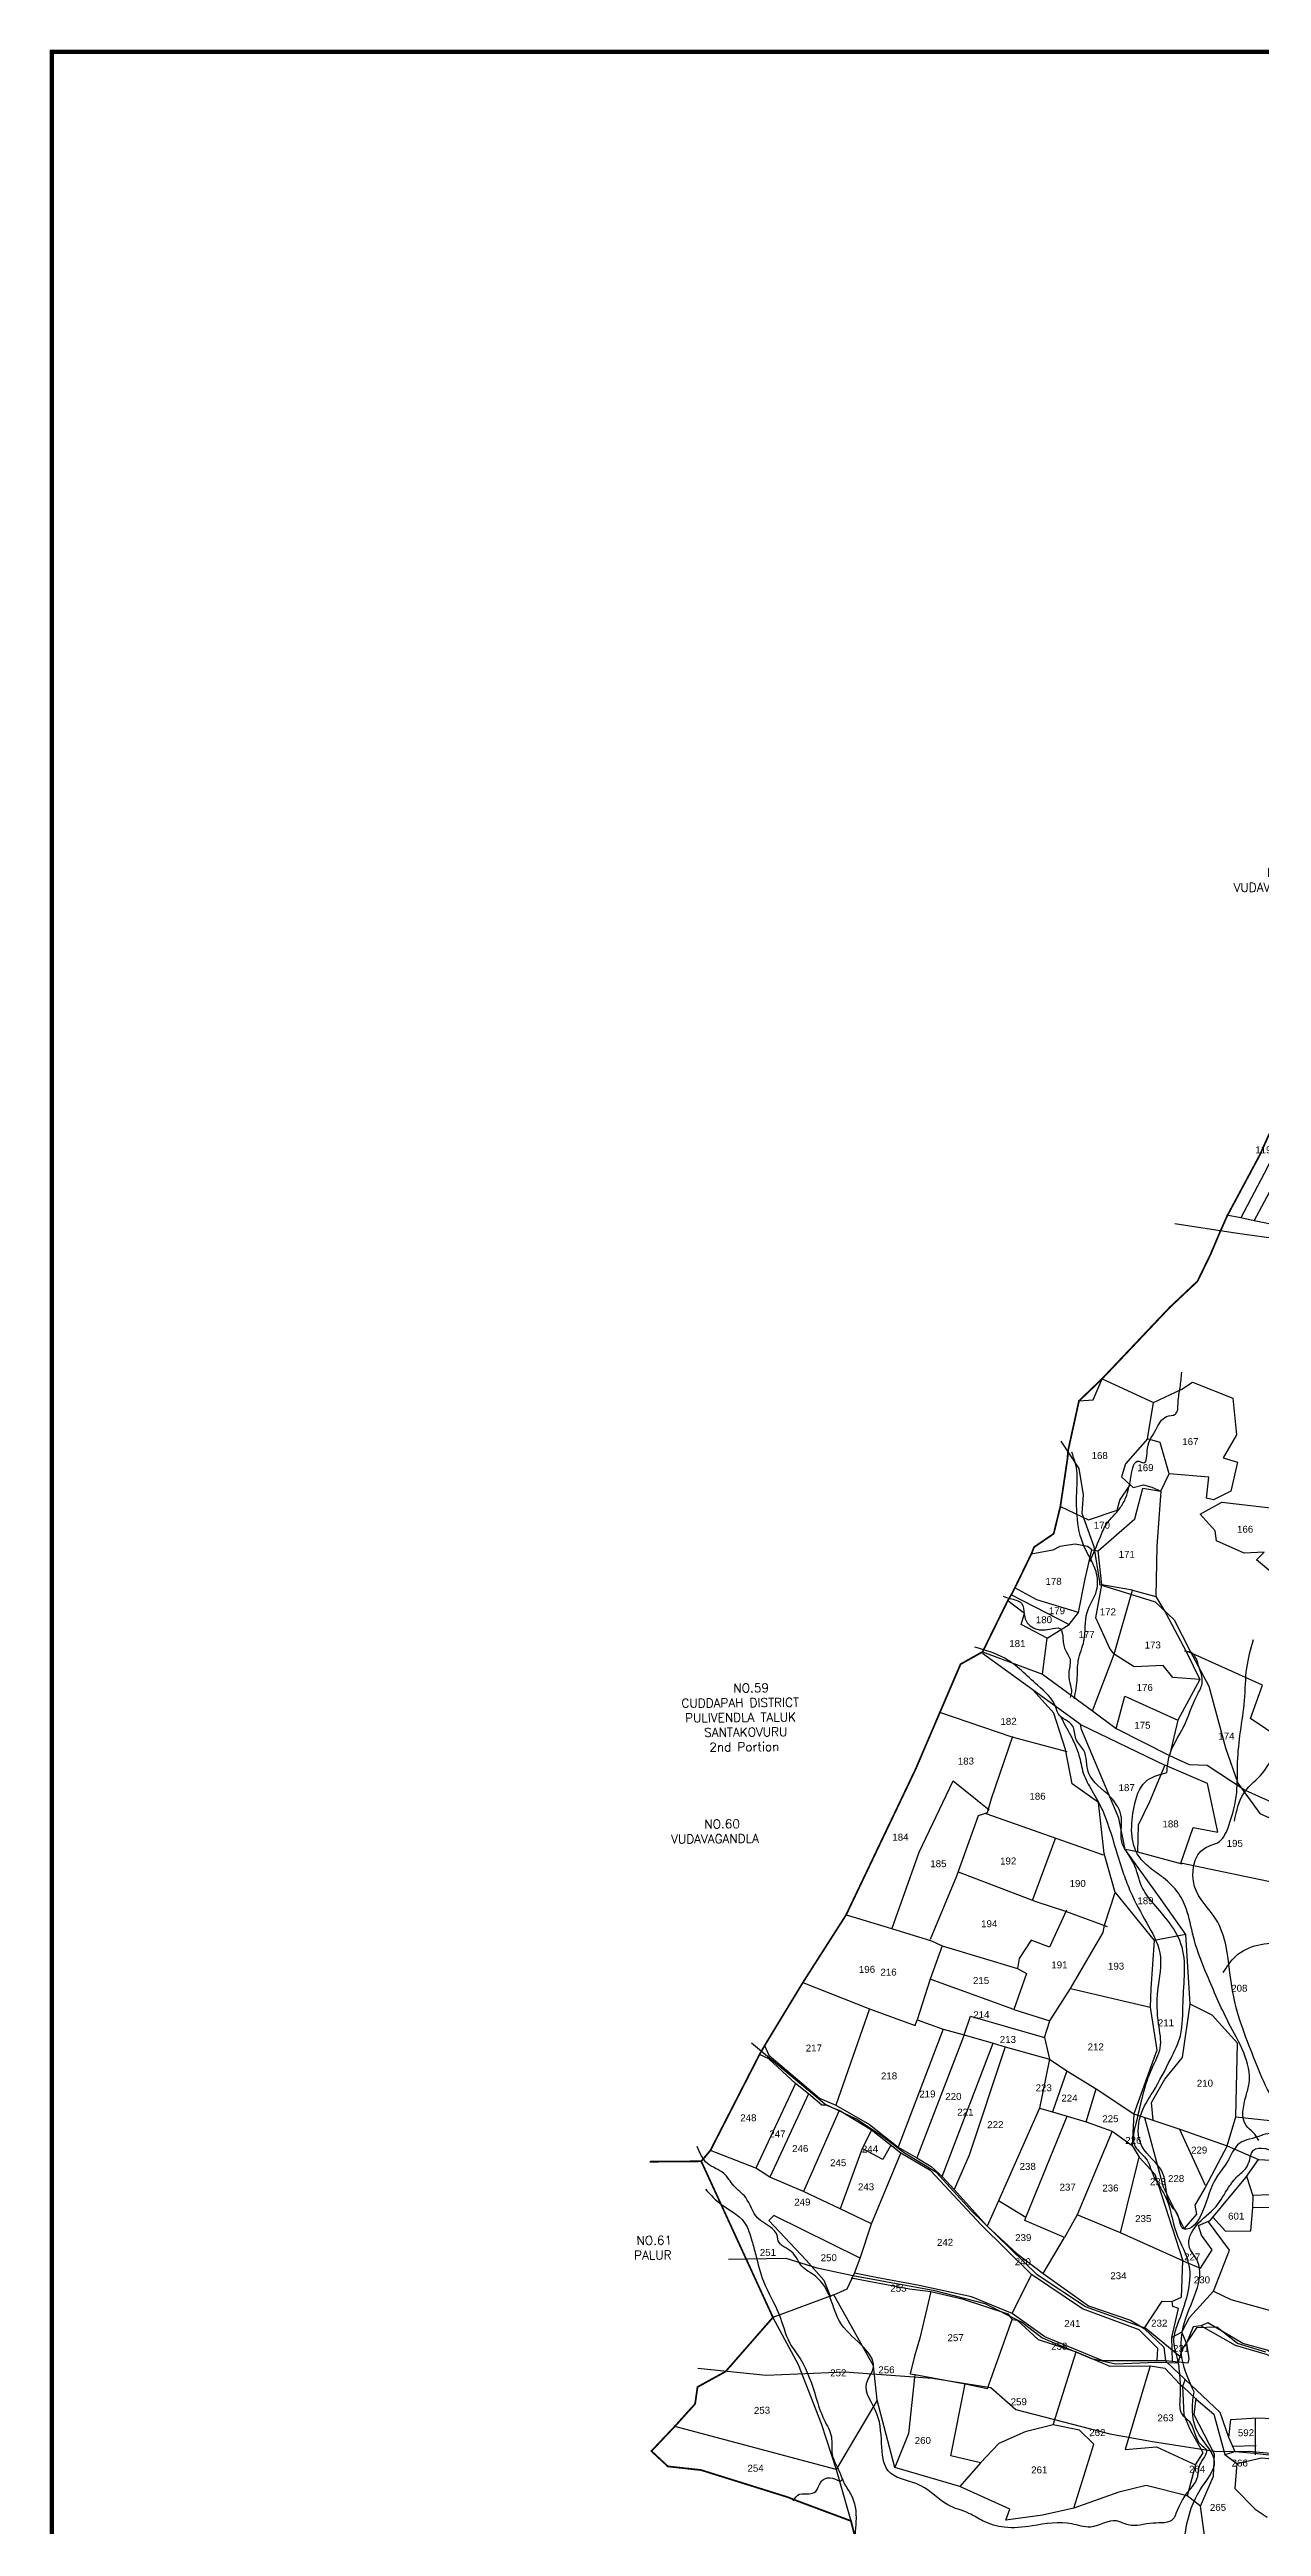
# Model space of a CAD drawing. Header units: inches. Extents: x 210717 to 244682, y 1601130 to 1612908.
# Drawn here: x 210748 to 213538, y 1605974 to 1611675 of the extents above; entities that cross this region are included whole.
import ezdxf
from ezdxf.enums import TextEntityAlignment as Align

# ---------------------------------------------------------------- set-up
doc = ezdxf.new("R2010")
doc.units = ezdxf.units.IN
doc.header["$LTSCALE"] = 15
doc.header["$MEASUREMENT"] = 0
for name, color, linetype in [('PLOT', 7, 'Continuous'), ('PLOT NO', 7, 'Continuous'), ('ROAD', 1, 'Continuous'), ('STREAM', 4, 'Continuous'), ('TEXT', 1, 'Continuous'), ('VILLAGE BOUNADRY', 5, 'Continuous'), ('VILLAGE BOUNDARY', 5, 'Continuous')]:
    doc.layers.add(name, color=color, linetype=linetype)
doc.styles.add('section', font='romant.shx', dxfattribs={"height": 2})
doc.styles.get("Standard").update_dxf_attribs({"font": 'arial.ttf'})

msp = doc.modelspace()

# ---------------------------------------------------------------- linework, layer by layer
at = {"layer": 'PLOT'}
for points in [[(213653.5, 1609300.3), (213543.5, 1609088.3), (213490.5, 1608985.7)], [(213520.5, 1608978.7), (213639.6, 1609201.2), (213674.2, 1609287.7)], [(214643.6, 1607945.7), (214668, 1608030.8), (214712, 1608072.5), (214706.8, 1608111.3), (214655.8, 1608195.4), (214612.1, 1608269.2), (214515.1, 1608341.9), (214554.3, 1608379.9), (214561.2, 1608409.8), (214593.4, 1608433.8), (214457.4, 1608456.6), (214426.8, 1608464.1), (214243.2, 1608594.1), (214056.7, 1608598.6), (213942.5, 1608655.7), (213854.9, 1608788.9), (213817.5, 1608909), (213734.3, 1608943.1), (213676.6, 1608952), (213640.4, 1608958), (213581.1, 1608966.6), (213520.5, 1608978.7), (213490.5, 1608985.7), (213457.5, 1608992.3)], [(213117.6, 1608564.5), (213150, 1608566.7), (213170.9, 1608615.5), (213289.4, 1608561.2), (213354.6, 1608591.3), (213378.6, 1608608), (213471.7, 1608570.8), (213480, 1608486.3), (213449.6, 1608433.4), (213482.4, 1608423.8), (213467.3, 1608356.6), (213427.6, 1608337), (213411.4, 1608340.4), (213416.4, 1608389.3), (213325.4, 1608396.5), (213304.2, 1608468.9), (213275, 1608477.1), (213289.4, 1608561.2)], [(213275, 1608477.1), (213224.8, 1608419.4), (213215.7, 1608390), (213235.3, 1608371.6), (213242.1, 1608364.9), (213265.8, 1608371), (213285.1, 1608366.2), (213306.3, 1608357), (213325.4, 1608396.5)], [(213074.8, 1608321.7), (213139.6, 1608290.9), (213205.5, 1608313.2), (213212, 1608335.7), (213235.3, 1608371.6)], [(213395.6, 1607923.2), (213333.3, 1607928.2), (213311.6, 1607955.8), (213244.3, 1607952.1), (213198.7, 1607981.3), (213188.6, 1607994.8), (213156.6, 1608065.4), (213170.3, 1608141.2), (213162, 1608219.4), (213246.2, 1608293.2), (213264.9, 1608363.3), (213306.3, 1608357)], [(213306.3, 1608357), (213306.3, 1608357), (213297, 1608230.4), (213294.9, 1608114.4), (213317.2, 1608075.8), (213365, 1607986.2), (213395.6, 1607923.2), (213344.8, 1607829.6), (213325.9, 1607748.5)], [(213396.9, 1608303.6), (213446.2, 1608331.4), (213578.1, 1608315.9)], [(213573, 1608159.7), (213525.9, 1608198.4), (213543.7, 1608216.5), (213498, 1608214), (213434.4, 1608242.2), (213431, 1608265.1), (213396.9, 1608303.6)], [(213146.9, 1608221.8), (213137.5, 1608229.5), (213108.9, 1608234.7), (213073.3, 1608229.5), (213057.7, 1608220.9), (213007.6, 1608211.5)], [(213033.4, 1607935.3), (213044.4, 1608018.8), (213095.3, 1608049.7), (213116.2, 1608077.7), (213132.2, 1608155.3), (213146.9, 1608221.8), (213162, 1608219.4)], [(213044.4, 1608018.8), (212984.5, 1608049.5), (212992.4, 1608075.1), (212953.6, 1608104.6)], [(212962, 1608118.5), (213095.3, 1608049.7)], [(213116.2, 1608077.7), (213020.4, 1608106.3), (212969.9, 1608134)], [(213148.5, 1607851.3), (213198.7, 1607981.3), (213240.6, 1608129.1), (213294.9, 1608114.4)], [(213240.6, 1608129.1), (213170.3, 1608141.2)], [(213599.4, 1607624.4), (213608.6, 1607690.9), (213618, 1607762.3), (213512.4, 1607833.5), (213540.3, 1607910.1), (213369.6, 1607986.7), (213360.3, 1607988.8)], [(213038.4, 1607099.6), (213050.3, 1607137.3), (213098.3, 1607212.2), (213173.2, 1607340.8), (213176.7, 1607358.1), (213200.6, 1607433.2), (213175.3, 1607523), (213162.4, 1607639.9), (213102.1, 1607683.5), (213086.8, 1607761.8), (213059.7, 1607845.6), (213011.9, 1607898.8), (212895.7, 1607983.3)], [(212895.8, 1607987), (213033.4, 1607935.3), (213148.5, 1607851.3), (213202.9, 1607810.4), (213325.9, 1607748.5), (213371.4, 1607727.9), (213412.9, 1607726), (213500.1, 1607668.7), (213599.4, 1607624.4), (213709.8, 1607579.3), (214022.6, 1607589.8), (214072.8, 1607577.9), (214120.1, 1607570.3), (214179.5, 1607554.8)], [(213288.4, 1606908.8), (213284.7, 1606949.9), (213315, 1607003.4), (213355.8, 1607053), (213373.4, 1607175.8), (213363.2, 1607336.4), (213306.5, 1607416.8), (213223.8, 1607532.3), (213209.4, 1607603.8), (213123.2, 1607808.1), (213121.4, 1607819.6), (213011.9, 1607898.8)], [(213202.9, 1607810.4), (213223.4, 1607884.9), (213344.8, 1607829.6)], [(212796.8, 1607848.4), (212962.8, 1607791.7), (213090, 1607757.8)], [(213121.4, 1607819.6), (213315.4, 1607726.1)], [(212964.6, 1607792.1), (212915.5, 1607649), (212906.4, 1607616.4), (212885.5, 1607609.3), (212835.5, 1607470.5), (212775.1, 1607324.7)], [(213568.6, 1607455.6), (213352.1, 1607500.6), (213380.4, 1607582.9), (213437.3, 1607572), (213413.6, 1607684.1), (213315.4, 1607726.1), (213280.2, 1607641.9), (213254.1, 1607588.1), (213252.7, 1607526.3), (213354.6, 1607498.7)], [(212687.7, 1607350.7), (212750.1, 1607525.6), (212827.9, 1607690.1), (212911, 1607623.4)], [(212902.9, 1607615.2), (213173.6, 1607519.9)], [(213063.9, 1607558.5), (213010.5, 1607416.2)], [(213252.7, 1607526.3), (213223.8, 1607532.3)], [(213183.2, 1607353.8), (213087.5, 1607389), (213018.7, 1607411.6), (212840.1, 1607479.9)], [(213200.6, 1607433.2), (213290.7, 1607322.5), (213282.9, 1607212.4), (213281.1, 1607168.8), (213296.8, 1607070.5), (213244, 1606923.9), (213240.3, 1606850.4)], [(212581.5, 1607381.3), (212676, 1607352.9), (212778.1, 1607321.4), (212802.5, 1607310), (212775.4, 1607233.5), (212745.5, 1607140.1)], [(213088.6, 1607392.5), (213049.8, 1607307.3), (213007.8, 1607323.2), (212980.2, 1607281.1), (212975.8, 1607257.9), (212996.8, 1607246.4), (212967.3, 1607163.6), (213050.3, 1607137.3)], [(212802.5, 1607310), (212975.8, 1607257.9)], [(213363.2, 1607336.4), (213290.7, 1607322.5)], [(212482.2, 1607226), (212635.5, 1607164.9), (212740.7, 1607126.8), (212745.5, 1607140.1), (212805, 1607118.2), (212853.3, 1607105.4), (212867.6, 1607148.1), (213038.4, 1607099.6), (213049.4, 1607049.4), (213089.8, 1607022.8), (213157.2, 1606981.2), (213244, 1606923.9), (213349.7, 1606888.5), (213459, 1606850), (213478.6, 1606916.4), (213615.4, 1606902.4)], [(212967.3, 1607163.6), (212775.4, 1607233.5)], [(213098.3, 1607212.2), (213281.1, 1607168.8)], [(212635.5, 1607164.9), (212557.6, 1606943.8)], [(213478.6, 1606916.4), (213482.2, 1607086.6), (213424.1, 1607150.8), (213373.4, 1607175.8)], [(212394, 1607080.6), (212403.4, 1607058.5), (212520.6, 1606959.3), (212557.6, 1606943.8), (212635.3, 1606899.1), (212701.2, 1606846.7), (212744.6, 1606822), (212777.1, 1606802.6), (212802.6, 1606779.5), (212830.5, 1606749.8), (212906.2, 1606665.3), (212974.6, 1606602.4), (213035.3, 1606555.9), (213139.6, 1606481.8), (213236.3, 1606448.3), (213267.4, 1606429.2), (213312.9, 1606386.8), (213316.7, 1606355.1)], [(212805, 1607118.2), (212701.2, 1606846.7)], [(212853.3, 1607105.4), (212744.6, 1606822)], [(212802.6, 1606779.5), (212920.1, 1607085.9)], [(212947.6, 1607077.7), (212865.2, 1606828.8), (212830.5, 1606749.8)], [(212853.3, 1607105.4), (212920.1, 1607085.9), (212947.6, 1607077.7), (213049.4, 1607049.4), (213026.6, 1606936.3), (212932.3, 1606723.6)], [(213582, 1606134.8), (213521.5, 1606141.8), (213477, 1606145.8), (213462.2, 1606178.9), (213442.7, 1606236.2), (213334.1, 1606338), (213316.7, 1606355.1), (213172.9, 1606355), (213038.9, 1606410.3), (212963.9, 1606463.8), (212869.9, 1606502.3), (212750.1, 1606528.2), (212650.8, 1606546.8), (212601.2, 1606556.6), (212613.8, 1606591.1), (212640, 1606670.6), (212707.6, 1606833.4), (212639.8, 1606886.1), (212565.4, 1606931), (212534.6, 1606943.9), (212525.5, 1606943.8), (212495.3, 1606969.5), (212464.8, 1606993.1), (212403.6, 1607050.3), (212382.3, 1607060.1)], [(213089.8, 1607022.8), (213056.8, 1606928.1)], [(212464.8, 1606993.1), (212373.5, 1606798.4)], [(212495.3, 1606969.5), (212406.1, 1606778)], [(213133.9, 1606905), (213157.2, 1606981.2)], [(212565.4, 1606931), (212483.7, 1606744.8)], [(212995.4, 1606685.1), (213090.4, 1606918.6)], [(213026.6, 1606936.3), (213056.8, 1606928.1), (213090.4, 1606918.6), (213133.9, 1606905), (213193.8, 1606883.6), (213240.3, 1606850.4), (213256, 1606823.8), (213292.2, 1606785), (213356.4, 1606585.3), (213397.7, 1606568), (213423.9, 1606610.2), (213399.4, 1606644), (213393.1, 1606666.8), (213419.2, 1606677.7), (213501.4, 1606777.4), (213530.9, 1606818.2), (213663, 1606811.4)], [(213459, 1606850), (213407.7, 1606753.8), (213384.1, 1606713), (213388.2, 1606692.5), (213359.5, 1606660), (213311.9, 1606754.7), (213269.4, 1606914.4)], [(212639.8, 1606886.1), (212618.9, 1606843.7), (212568.1, 1606705)], [(212684.7, 1606851.5), (212666.4, 1606818.1), (212618.9, 1606843.7)], [(213193.8, 1606883.6), (213113.8, 1606690.8)], [(213408.7, 1606758.3), (213349.2, 1606889)], [(213459, 1606850), (213530.9, 1606818.2)], [(213516.9, 1606736.6), (213639, 1606740.8), (213664.2, 1606760), (213662.1, 1606811.5), (213657.4, 1606847.1), (213754, 1606863.7)], [(212640, 1606670.6), (212568.1, 1606705), (212483.7, 1606744.8), (212406.1, 1606778), (212373.5, 1606798.4), (212269.1, 1606839.2)], [(213297.5, 1606355.8), (213299.5, 1606383.4), (213256.3, 1606426.8), (213125.5, 1606474.5), (213008.5, 1606553.9), (212891.4, 1606668.7), (212776.5, 1606792.5), (212707.6, 1606833.4)], [(213213.1, 1606649.8), (213256, 1606823.8)], [(213425.9, 1606685.5), (213454.9, 1606653.2), (213513.5, 1606654), (213518.1, 1606708.1), (213518.2, 1606734.4), (213503.9, 1606779.5)], [(212613.8, 1606591.1), (212415, 1606689.5), (212403.7, 1606677.7), (212490, 1606586.9), (212530, 1606541.1), (212546, 1606502.4)], [(213267.4, 1606429.2), (213309.3, 1606492.1), (213331.6, 1606491.3), (213353.8, 1606501.3), (213356.4, 1606585.3), (213213.1, 1606649.8), (213113.8, 1606690.8), (213084.5, 1606639), (212993.1, 1606677.7), (212995.4, 1606685.1), (212932.3, 1606723.6), (212906.2, 1606665.3)], [(213518.1, 1606708.1), (213562.7, 1606708.8), (213566.4, 1606687.1), (213606.4, 1606624.7), (213598.6, 1606542.9), (213754.2, 1606514.5), (213784.8, 1606425.8), (213803.6, 1606327.5), (213778.8, 1606274.5), (213642.6, 1606320.1), (213550.7, 1606379.4), (213494.7, 1606394.8), (213414, 1606442.5), (213397.9, 1606435.8)], [(213035.3, 1606555.9), (213084.5, 1606639)], [(213365, 1606395.8), (213354, 1606420.9), (213372.1, 1606454.9), (213426.9, 1606515.7), (213464.1, 1606610.1), (213416.1, 1606675.2)], [(212553.1, 1606507.3), (212413.2, 1606455.1), (212471.6, 1606346.3), (212523.8, 1606210.5), (212558.8, 1606105), (212592.8, 1605986.5)], [(213513.4, 1605582.8), (213466.9, 1605698), (213440.7, 1605804.4), (213398.9, 1605874.4), (213409.1, 1605937.1), (213397.6, 1606020.4), (213366.6, 1606044.4), (213272.4, 1606067.9), (213209.3, 1606052.9), (213105.8, 1606016.1), (213033.7, 1606000), (212949.6, 1605988.6), (212958.7, 1606013.9), (212843.7, 1606065.7), (212694.1, 1606109.3), (212652.9, 1606264.3), (212644.7, 1606343.7), (212553.1, 1606507.3), (212584.3, 1606520.6), (212601.2, 1606556.6)], [(212593.2, 1606546.2), (212727.2, 1606520.6), (212776.3, 1606514.7), (212849, 1606498), (212953.7, 1606463.5), (212963.8, 1606450.5), (212975.2, 1606448.6), (213023.9, 1606404.4), (213111.1, 1606375.5), (213188.7, 1606342.8), (213281.2, 1606343.5), (213314.9, 1606337.9), (213350.6, 1606300.4), (213357.2, 1606295), (213387.1, 1606267.1), (213428.2, 1606232.4), (213453.3, 1606139.2), (213474.6, 1606145.4)], [(212776.3, 1606514.7), (212751, 1606407), (212738.7, 1606366.2), (212729, 1606324.8), (212740.1, 1606323.9), (212855.7, 1606302)], [(212963.9, 1606463.8), (213008.5, 1606553.9)], [(213426.9, 1606515.7), (213467, 1606496.5), (213605.6, 1606458.2), (213692.1, 1606440.3), (213784.8, 1606425.8)], [(212891, 1606120.5), (212822.8, 1606136.2), (212855.7, 1606302), (212907.1, 1606291.4), (212963.8, 1606450.5)], [(213332.9, 1606353.8), (213331.5, 1606408.7), (213346.7, 1606475.6), (213333.3, 1606479.9), (213332.3, 1606491.6)], [(213793.3, 1606166.9), (213795.4, 1606201), (213802.9, 1606239.6), (213768.3, 1606256.5), (213671, 1606292.2), (213632.5, 1606314.1), (213578.1, 1606353.4), (213551.9, 1606368.7), (213477.8, 1606390.6), (213397.9, 1606435.8), (213380.1, 1606433), (213365, 1606395.8), (213370.2, 1606359.4), (213368.3, 1606349.4), (213316.7, 1606355.1)], [(213354, 1606420.9), (213331.5, 1606408.7)], [(213356.2, 1606415.8), (213354, 1606420.9)], [(213058.5, 1606207.4), (213111.1, 1606375.5)], [(213281.2, 1606343.5), (213223.6, 1606151), (213295.7, 1606157.2), (213385.9, 1606115.6), (213403.8, 1606143), (213374.6, 1606195.7), (213359.7, 1606230.3), (213356.9, 1606296.8), (213362.2, 1606311.4)], [(212740.1, 1606323.9), (212725.1, 1606187.7), (212694.1, 1606109.3)], [(213462.2, 1606178.9), (213467, 1606220.4), (213528, 1606223.7), (213618.2, 1606220.3), (213627.1, 1606297.3), (213671, 1606292.2), (213653.8, 1606118.4)], [(212652.9, 1606264.3), (212558.8, 1606105), (212187.2, 1606204.1)], [(213397.6, 1606020.4), (213427.5, 1606089.6), (213429.6, 1606140.2), (213382.8, 1606231), (213387.2, 1606269.2)], [(213524.3, 1606138.5), (213524.1, 1606157.1), (213523.6, 1606222.8)], [(213105.8, 1606016.1), (213152.1, 1606163.4), (213119.1, 1606195.4), (213058.5, 1606207.4), (212993.7, 1606191.3), (212933, 1606165.1), (212891, 1606120.5), (212843.7, 1606065.7)], [(213385.9, 1606115.6), (213366.6, 1606044.4)], [(213453.3, 1606139.2), (213480.9, 1606118.9), (213538.1, 1606131.9), (213587.7, 1606127.5), (213666.5, 1606089.4), (213789.2, 1606035.1), (213790.5, 1606018.5), (213744.3, 1605986.5), (213727.9, 1605936.8), (213705.3, 1605925.6)], [(213471, 1606158.9), (213525.1, 1606160)], [(213480.9, 1606118.9), (213476.6, 1606061), (213523.2, 1606013.8), (213550.5, 1605995)]]:
    msp.add_lwpolyline(points, dxfattribs=at)
at = {"layer": 'ROAD', "color": 30}
for points in [[(213338.5, 1608973.1), (213482.2, 1608950.9), (213683.3, 1608923.1), (213758.6, 1608907.7), (213803.8, 1608885.3), (213829.3, 1608846.7), (213918.5, 1608864.7), (213990.8, 1608909.7), (214096.3, 1608918), (214135, 1608933.7), (214170.9, 1608985.7), (214212.7, 1608995.9), (214247.8, 1608991.3), (214292.7, 1609000.9), (214347.8, 1608967.5), (214370.9, 1608933.3), (214462.4, 1608898.7), (214505.5, 1608875), (214555.6, 1608833.2), (214636, 1608807.4), (214665.5, 1608796.6), (214704.1, 1608768.9)], [(213354, 1606361.5), (213271.5, 1606429.4), (213132.6, 1606479), (213021.6, 1606553.2), (212867.8, 1606702.4), (212789.4, 1606788.4), (212715.8, 1606833.2), (212662.7, 1606873.3), (212605.7, 1606911.4), (212532.5, 1606946.1), (212364.1, 1607086.6)], [(213548, 1606375), (213482.2, 1606394.6), (213434.6, 1606432.4), (213388.1, 1606431), (213355, 1606381.7), (213345.1, 1606349.9), (213295.3, 1606350.9), (213201.4, 1606347.2), (213147.2, 1606359.4), (213032, 1606408.1), (212985.1, 1606443.9), (212901.7, 1606486.5), (212786, 1606516.5), (212597.4, 1606550.9), (212515.2, 1606568.4), (212443.5, 1606590.5), (212310.8, 1606588.3)], [(212240, 1606338), (212397.3, 1606322), (212577.9, 1606329.7), (212780.1, 1606315.1), (212915, 1606293.8), (212972.6, 1606243.3), (213188.4, 1606187), (213286.6, 1606169.5), (213434.2, 1606146.3), (213508.7, 1606146.9), (213674.6, 1606131.8), (213741.5, 1606154.7), (213814.5, 1606163.3), (213886.3, 1606170.7)]]:
    msp.add_lwpolyline(points, dxfattribs=at)
at = {"layer": 'ROAD'}
msp.add_lwpolyline([(213076.2, 1608471.8), (213117.2, 1608409), (213127.1, 1608348.4), (213124.2, 1608305.9), (213151.6, 1608229.2), (213165, 1608147.7), (213164.7, 1608141.6), (213293, 1608101.9), (213337.1, 1608060.4), (213373.9, 1607988.8), (213416.3, 1607907.6), (213454.5, 1607766), (213482.9, 1607684.8), (213533.8, 1607614.7), (213694.6, 1607543.3)], dxfattribs=at)
at = {"layer": 'STREAM'}
for points in [[(214410.6, 1610849.3), (214441.7, 1610798.5), (214446.3, 1610773.2), (214454.6, 1610737.3), (214454.9, 1610704.4), (214457.5, 1610660.3), (214455.1, 1610628.7), (214458.5, 1610591.5), (214464.5, 1610569.4), (214455.8, 1610543.2), (214467.7, 1610501.5), (214489.3, 1610472), (214490.1, 1610433.3), (214464.8, 1610380.3), (214465.7, 1610320.6), (214496.6, 1610295.5), (214549.9, 1610295.1), (214596.3, 1610278.2), (214616.6, 1610248.1), (214630.7, 1610210.7), (214653.4, 1610159.8), (214672.3, 1610132.4), (214704.6, 1610091.4), (214724.9, 1610060.5), (214740.6, 1610037.5), (214749.9, 1609989.2), (214751.3, 1609935.3), (214746.8, 1609884.6), (214738.6, 1609856.1), (214728.5, 1609840.9), (214730.4, 1609779.8), (214766, 1609776.1), (214818.5, 1609774.8), (214850.5, 1609767.1), (214870.6, 1609757.5), (214874.7, 1609751.7), (214859.7, 1609733), (214851.8, 1609718.3), (214833.2, 1609710.5), (214815.6, 1609689.5), (214789.3, 1609647.1), (214781, 1609581), (214787.6, 1609534.9), (214806.5, 1609503.5), (214827.7, 1609466.8), (214873.6, 1609363.9), (214910, 1609309.1), (214915.8, 1609256.3), (214920.8, 1609197.3), (214930.9, 1609148.6), (214926.8, 1609109.1), (214922.7, 1609069.1), (214939.9, 1609035), (214969.5, 1609002.4), (215000, 1608970.2), (215015.5, 1608921.1), (215038.4, 1608852.6), (215039.3, 1608805.9), (215026.4, 1608745.9), (215019.7, 1608702.3), (215007.6, 1608613.1), (215006.5, 1608577.1), (214990.8, 1608548.1), (214964.1, 1608492.4), (214961, 1608448.4), (214977.2, 1608373.7), (214975.1, 1608359.5), (214960.2, 1608334), (214935.6, 1608299.6), (214900.8, 1608258.1), (214906.8, 1608228), (214917.5, 1608179.7), (214910.6, 1608147.7), (214895.8, 1608121.4), (214886.2, 1608093.7), (214899.8, 1608065.9), (214900.4, 1608042.8), (214874.7, 1607986.7), (214838.7, 1607935.4), (214779.6, 1607925.1), (214714.5, 1607925.9), (214640.3, 1607923.9), (214590.5, 1607923.5), (214528.7, 1607926.5), (214463.4, 1607925.1), (214430.1, 1607919.9), (214403.2, 1607950.3), (214372, 1607960.3), (214341.9, 1607992.4), (214324, 1608013.6), (214307.4, 1608060.7), (214292.7, 1608068.2), (214273.9, 1608036), (214247.5, 1608005), (214237.6, 1607960.9), (214225.8, 1607933.8), (214221.2, 1607910.2), (214219.6, 1607887.1), (214206.9, 1607813), (214211.1, 1607780.6), (214221.9, 1607763.8), (214225.6, 1607754.5), (214205.3, 1607729.9), (214171, 1607688.2), (214138.3, 1607664.4), (214112.5, 1607618.9), (214109.1, 1607599.3), (214090.6, 1607576.5), (214074.9, 1607483.7), (214057.6, 1607431.6), (214033.9, 1607393.6), (213993.4, 1607347.6), (213944.3, 1607324.5), (213930.2, 1607290.8), (213897.6, 1607259.9), (213857.2, 1607206.2), (213825.8, 1607137.6), (213798.6, 1607032.6), (213779.9, 1606985), (213761.5, 1606944), (213746.3, 1606905.6), (213735.8, 1606887.3), (213678.1, 1606881.5), (213627.4, 1606879.8), (213588.8, 1606877.2), (213540.8, 1606875), (213535.5, 1606872.8), (213487.6, 1606855.9), (213458.1, 1606811.9), (213434.8, 1606778.4), (213402.1, 1606698.9), (213365.1, 1606658.2), (213360.3, 1606658.1), (213346.2, 1606688.7), (213328.7, 1606713.8), (213310.2, 1606787.7), (213262.5, 1606849), (213259.7, 1606920.5), (213288.1, 1606974.5), (213328.9, 1607050.3), (213351.1, 1607103.3), (213357.1, 1607180.2), (213352.4, 1607315), (213321.3, 1607369.4), (213285.4, 1607412.1), (213261.9, 1607447.5), (213243.7, 1607499.7), (213216.1, 1607550.5), (213215.2, 1607605.1), (213190.8, 1607651.9), (213139.6, 1607708.8), (213128.1, 1607761.1), (213110.5, 1607787.1), (213103.1, 1607816.2), (213069.5, 1607844.8), (213064.5, 1607859), (213022.3, 1607910.1), (212946.7, 1607972.1), (212877.6, 1607997.7)], [(213142.9, 1608195.1), (213166.3, 1608250.2), (213181, 1608280.9), (213212.3, 1608318.3), (213225.5, 1608342.3), (213237.8, 1608392.3), (213255.3, 1608425.7), (213265.3, 1608422.1), (213275.6, 1608455.5), (213294.7, 1608497.8), (213319.4, 1608528.5), (213339.4, 1608533.9), (213345.8, 1608561.1), (213350.5, 1608595.5), (213354.1, 1608630.5)], [(213107.1, 1607879.1), (213113.7, 1607927.9), (213116.1, 1607966.8), (213129, 1608012.1), (213136.4, 1608077.7), (213158.1, 1608127.9), (213156.9, 1608172.1), (213129.8, 1608228.6), (213113.2, 1608301.1), (213112.7, 1608359.5), (213113.3, 1608398.5), (213101.4, 1608446.2)], [(212942.9, 1608114.8), (212958.5, 1608109.7), (212985, 1608099.2), (212991.8, 1608072.9), (212998.5, 1608053.9), (213013.2, 1608041.9), (213050.3, 1608039.1), (213074.3, 1608040.2), (213080.8, 1608016.7), (213087.2, 1607989), (213096.4, 1607971.7), (213094.6, 1607941.9), (213096.5, 1607915.6), (213100.2, 1607893.8), (213097.2, 1607882)], [(213629.1, 1606864.4), (213590, 1606919.8), (213556.6, 1606971), (213523.1, 1607045.1), (213495.3, 1607117.8), (213471.6, 1607203.4), (213456.5, 1607307.6), (213433, 1607371.8), (213383.7, 1607447.1), (213407.2, 1607535.3), (213440, 1607549.9), (213462.6, 1607587.3), (213480.6, 1607663.2), (213482.8, 1607733.3), (213489.4, 1607803.4), (213498.8, 1607875), (213503.9, 1607949.4), (213519.1, 1608015.3)], [(213319.8, 1607709.2), (213325.9, 1607748.5), (213358.7, 1607815), (213389.5, 1607887.3), (213401, 1607913.7), (213395.1, 1607948.9), (213369.6, 1607986.7), (213365, 1607986.2)], [(213074, 1607839.8), (213098, 1607795.1), (213117.5, 1607749.1), (213127.6, 1607707.9), (213147.5, 1607667.6), (213170.5, 1607624.8), (213183.3, 1607592.5), (213220.3, 1607475.5), (213236.3, 1607434.5), (213273.9, 1607362.4), (213303.6, 1607294.4), (213298.6, 1607207.2), (213300, 1607130.6), (213304, 1607075.2), (213285.2, 1607028.2), (213249.3, 1606904.6), (213247, 1606848.5), (213271.4, 1606821), (213288, 1606783.5), (213316.2, 1606734), (213341.8, 1606649), (213370.8, 1606574.4), (213367.1, 1606509.7), (213343.6, 1606437.1), (213335.3, 1606405.8), (213344.3, 1606357), (213349.6, 1606315.8), (213350, 1606268.3), (213353.8, 1606233.5), (213371.1, 1606215.9), (213385.6, 1606183.3), (213397.8, 1606162.8), (213410, 1606150.2), (213395.4, 1606116), (213389.2, 1606084.7), (213368.2, 1606053.9), (213340.9, 1606004), (213334.6, 1605991.2), (213288.5, 1605981.5), (213230.9, 1605977.5), (213203.8, 1605986.5), (213144.2, 1605972.5), (213101.5, 1605979.9), (213009.6, 1605975.3), (212945.7, 1605971.9), (212897.2, 1605986.4), (212864.4, 1606003.9), (212815.9, 1606023.4), (212753.7, 1606067.6), (212683.6, 1606096.3), (212652.6, 1606233.1), (212628.6, 1606303.2), (212643.2, 1606334.3), (212571.2, 1606438.8), (212545.1, 1606499.7), (212512, 1606549.1), (212479.8, 1606573), (212456.1, 1606606.2), (212425.3, 1606631.5), (212423.6, 1606641.2), (212378.5, 1606683.4), (212350.4, 1606730.8), (212323.1, 1606758.2), (212300.1, 1606786.4), (212262.3, 1606809.6), (212238.5, 1606848.4)], [(213475.4, 1607597.4), (213499.2, 1607664.8), (213540.3, 1607708), (213572.7, 1607762.6), (213595.3, 1607798.6)], [(213531.6, 1606862.3), (213518.6, 1606880.8), (213502.7, 1606896.4), (213502.1, 1606965), (213509, 1606993.7), (213462.1, 1607133.4), (213412.5, 1607243.1), (213383.2, 1607322.9), (213366.9, 1607388.5), (213346.5, 1607431.3), (213311.8, 1607466.7), (213280.1, 1607490.8), (213255.6, 1607516.3), (213244.6, 1607629.9), (213269.8, 1607687.3), (213319.8, 1607709.2)], [(213449.7, 1607249.2), (213478.1, 1607286.1), (213590.8, 1607317.5), (213640.1, 1607321.5), (213685.3, 1607383.7), (213710.1, 1607422.5), (213743.8, 1607457.7), (213832.1, 1607514.9), (213871.2, 1607553.7), (213889.8, 1607579.9), (213906.6, 1607611.4), (213918.9, 1607641), (213923.3, 1607651.8)], [(213382.7, 1606283.9), (213355.3, 1606359.1), (213357.7, 1606432.9), (213387.6, 1606515.6), (213390.6, 1606584.1), (213370.9, 1606620.1), (213387.3, 1606666), (213433.3, 1606710.6), (213461.9, 1606754.1), (213483.6, 1606780.8), (213505.3, 1606803.8), (213519.3, 1606840.1), (213581, 1606837.3), (213657.7, 1606859.8), (213748.3, 1606870.8), (213778.2, 1606940.2), (213798.8, 1606989.1), (213801.1, 1607017.1), (213820, 1607062), (213852.6, 1607123.8), (213883.7, 1607184.1), (213919.8, 1607252.9), (213966.3, 1607291.5), (213999.5, 1607342.6), (214037.4, 1607373), (214063.7, 1607397.1), (214074.1, 1607442.7), (214084.4, 1607488.1), (214097.3, 1607526.4), (214108.2, 1607565.1), (214116.1, 1607595.2), (214124.5, 1607628.1), (214144.9, 1607628.8), (214195.9, 1607611.4), (214227.8, 1607574.5), (214251.8, 1607562.5), (214306.9, 1607551.3), (214362.8, 1607563.5), (214392.2, 1607577.9), (214450.8, 1607584.5), (214493.6, 1607572.7), (214521.7, 1607564.8), (214557.9, 1607560), (214588, 1607555.7)], [(212257.8, 1606750.2), (212287.9, 1606720), (212348, 1606672.9), (212364.7, 1606631.1), (212373.5, 1606599.2), (212391.1, 1606538.3), (212427.3, 1606461.9), (212452, 1606396.1), (212475.8, 1606360.1), (212512.1, 1606271.1), (212531, 1606219.4), (212547.7, 1606179.8), (212549.5, 1606140), (212565.5, 1606101.1), (212577.1, 1606073.5), (212592.9, 1606046.6), (212604.1, 1605984.6), (212610.9, 1605936.4), (212635.1, 1605934.4), (212667.2, 1605922.6), (212678.3, 1605874.4), (212678.5, 1605846.7), (212698, 1605812.1), (212707.4, 1605798), (212731, 1605778.3), (212731.8, 1605762), (212740.5, 1605749.3), (212738.4, 1605742.1), (212715.1, 1605726.3), (212681, 1605718.9), (212662.6, 1605718.1), (212631.2, 1605732), (212594.2, 1605735.9), (212557.2, 1605737.1), (212505.2, 1605750.8)], [(214816.8, 1604701), (214800, 1604751.4), (214781.2, 1604789.7), (214770.8, 1604837.3), (214772.7, 1604860.1), (214774, 1604877.9), (214770.9, 1604905.7), (214759.9, 1604947.6), (214716.9, 1604971.4), (214661.2, 1604990.2), (214608.4, 1605000.4), (214569.8, 1605014.3), (214455, 1605087.7), (214388.9, 1605156.9), (214321, 1605178.4), (214264.5, 1605207.1), (214199.4, 1605233.6), (214034.8, 1605285.9), (213953.9, 1605330.1), (213884.6, 1605358.7), (213859.5, 1605374.8), (213824.5, 1605392.3), (213760.1, 1605415.3), (213730.7, 1605445.6), (213692.6, 1605478.8), (213578, 1605529.4), (213499.3, 1605576.4), (213468.4, 1605603.2), (213451.9, 1605704.2), (213402.8, 1605842.3), (213363, 1605913.9), (213364.7, 1605971.5), (213396.7, 1606057.9), (213429.7, 1606124.1), (213394.2, 1606185), (213378.7, 1606246.1), (213382.7, 1606283.9)], [(212459.7, 1606033), (212474.6, 1606048.1), (212495.5, 1606048.9), (212511.6, 1606054.6), (212523.1, 1606075.8), (212532.4, 1606083.6), (212556.9, 1606083), (212569.5, 1606079.2), (212574.5, 1606083.2)]]:
    msp.add_spline(points, degree=3, dxfattribs=at)
at = {"layer": 'VILLAGE BOUNADRY', "const_width": 10}
msp.add_lwpolyline([(210753, 1611669.9), (218929.3, 1611669.9), (218929.3, 1602810.3), (210753, 1602810.3)], close=True, dxfattribs=at)
at = {"layer": 'VILLAGE BOUNDARY', "const_width": 4}
msp.add_lwpolyline([(212606, 1605933.7), (212592.8, 1605986.5), (212470.6, 1606032.1), (212446.6, 1606041.5), (212247.6, 1606103.7), (212171.4, 1606112.1), (212133.4, 1606147.3), (212187.2, 1606204.1), (212234, 1606256), (212239.6, 1606294.9), (212304.2, 1606330.4), (212413.2, 1606455.1), (212248.1, 1606814.4), (212129.7, 1606813.4), (212248.1, 1606814.4), (212269.1, 1606839.2), (212382.3, 1607060.1), (212394, 1607080.6), (212482.2, 1607226), (212581.5, 1607381.3), (212741.4, 1607716.5), (212845, 1607958.5), (212895.8, 1607987), (212953.6, 1608104.6), (212962, 1608118.5), (212969.9, 1608134), (213007.6, 1608211.5), (213014.4, 1608228.1), (213059.4, 1608258.8), (213074.8, 1608321.7), (213091.5, 1608433.9), (213091.9, 1608447.2), (213117.6, 1608564.5), (213170.9, 1608615.5), (213326.7, 1608779.9), (213390.3, 1608839.8), (213420.7, 1608902.3), (213442.6, 1608954.1), (213458.8, 1608990.5), (213533.9, 1609130.7), (213618.3, 1609317.8)], dxfattribs=at)

# ---------------------------------------------------------------- texts
at = {"layer": 'PLOT NO'}
for s, p in [('119', (213542, 1609142.4)), ('168', (213165.3, 1608438.8)), ('167', (213374, 1608470.8)), ('169', (213270.6, 1608410.8)), ('170', (213170.3, 1608278.4)), ('166', (213500.1, 1608269.1)), ('171', (213227.6, 1608211.3)), ('178', (213059.1, 1608149.1)), ('180', (213036.9, 1608060.9)), ('179', (213066.9, 1608081.6)), ('172', (213184.1, 1608079)), ('181', (212975.8, 1608006.1)), ('177', (213135, 1608026.7)), ('173', (213287.4, 1608002.7)), ('176', (213268.9, 1607904.8)), ('182', (212955.5, 1607826.9)), ('175', (213263.6, 1607817.9)), ('174', (213457, 1607793)), ('183', (212857.3, 1607735.5)), ('186', (213022.2, 1607654.5)), ('187', (213227.4, 1607674.4)), ('188', (213328.4, 1607590.8)), ('184', (212706.6, 1607560.5)), ('195', (213476.2, 1607546.1)), ('185', (212794, 1607499.3)), ('192', (212954.7, 1607505.5)), ('190', (213114.6, 1607453.8)), ('189', (213270.7, 1607414.1)), ('194', (212911.1, 1607361.2)), ('196', (212629.6, 1607256.1)), ('216', (212679.3, 1607249.7)), ('191', (213072.7, 1607266.4)), ('193', (213203, 1607263.5)), ('215', (212892.3, 1607230.4)), ('208', (213486.7, 1607212.6)), ('214', (212893, 1607151.8)), ('211', (213317.8, 1607133.1)), ('217', (212507.4, 1607075.1)), ('213', (212954, 1607094.8)), ('212', (213156.2, 1607077.6)), ('218', (212680.5, 1607010.8)), ('219', (212768.7, 1606969.2)), ('220', (212828.5, 1606963.6)), ('223', (213036.5, 1606983.5)), ('224', (213095.7, 1606959.9)), ('210', (213407.5, 1606994)), ('248', (212356.6, 1606914.5)), ('221', (212856.1, 1606927.6)), ('222', (212925.2, 1606898.7)), ('225', (213190, 1606912.3)), ('247', (212423.5, 1606877.3)), ('246', (212476, 1606843.7)), ('244', (212636.6, 1606842.6)), ('226', (213242.7, 1606862.5)), ('229', (213394.3, 1606840.1)), ('245', (212563.3, 1606811.1)), ('238', (212999.6, 1606802.6)), ('243', (212627.5, 1606755.6)), ('237', (213091.6, 1606755)), ('236', (213190, 1606752.8)), ('233', (213299.6, 1606767.3)), ('228', (213341.2, 1606774.6)), ('249', (212480.9, 1606720.5)), ('235', (213265.5, 1606682.4)), ('601', (213479.5, 1606688.2)), ('242', (212809.4, 1606627.8)), ('239', (212989.4, 1606638.7)), ('251', (212401.6, 1606604.5)), ('250', (212541.7, 1606592.4)), ('240', (212988.4, 1606583.2)), ('227', (213378.3, 1606594.2)), ('255', (212702, 1606522.2)), ('234', (213208.4, 1606551)), ('230', (213400.7, 1606541.5)), ('241', (213102.4, 1606441.2)), ('232', (213302.4, 1606441.9)), ('257', (212833.7, 1606408.4)), ('258', (213072.3, 1606388.6)), ('231', (213352.8, 1606383.4)), ('252', (212563.6, 1606327.4)), ('256', (212674.5, 1606334.5)), ('253', (212388, 1606241.2)), ('259', (212979, 1606260.9)), ('263', (213317, 1606223.8)), ('260', (212758.2, 1606171.9)), ('262', (213159.9, 1606189.8)), ('592', (213502, 1606189.6)), ('254', (212373.2, 1606108)), ('261', (213026.3, 1606104.1)), ('264', (213389.7, 1606105.7)), ('266', (213487.6, 1606119.8)), ('265', (213437.6, 1606017.8))]:
    msp.add_text(s, height=16, rotation=0.486, dxfattribs=at).set_placement(p, align=Align.MIDDLE_CENTER)
at = {"layer": 'TEXT', "char_height": 20.304, "attachment_point": 1, "rotation": 0.486, "style": 'section'}
for s, insert, width in [('\\pi76.86589;NO.60 \\P\\pi8.52651E-014;VUDAVAGANDLA', (213473.2, 1609790.1), 242.684), ('\\pi130.86661;NO.59 \\P\\pi10.97516;CUDDAPAH DISTRICT \\P\\pi19.19353;PULIVENDLA TALUK \\P\\pi62.70252;SANTAKOVURU\\P\\pi74.30492;2nd Portion', (212191.3, 1607912.5), 350.685), ('\\pi76.86589;NO.60 \\P\\pi8.52651E-014;VUDAVAGANDLA', (212178.4, 1607599.9), 242.684), ('\\pi77.83276;NO.61 \\P\\pi72.03156;PALUR', (212021.2, 1606641.5), 242.684)]:
    msp.add_mtext(s, dxfattribs=dict(at, insert=insert, width=width))

doc.saveas('drawing.dxf')
